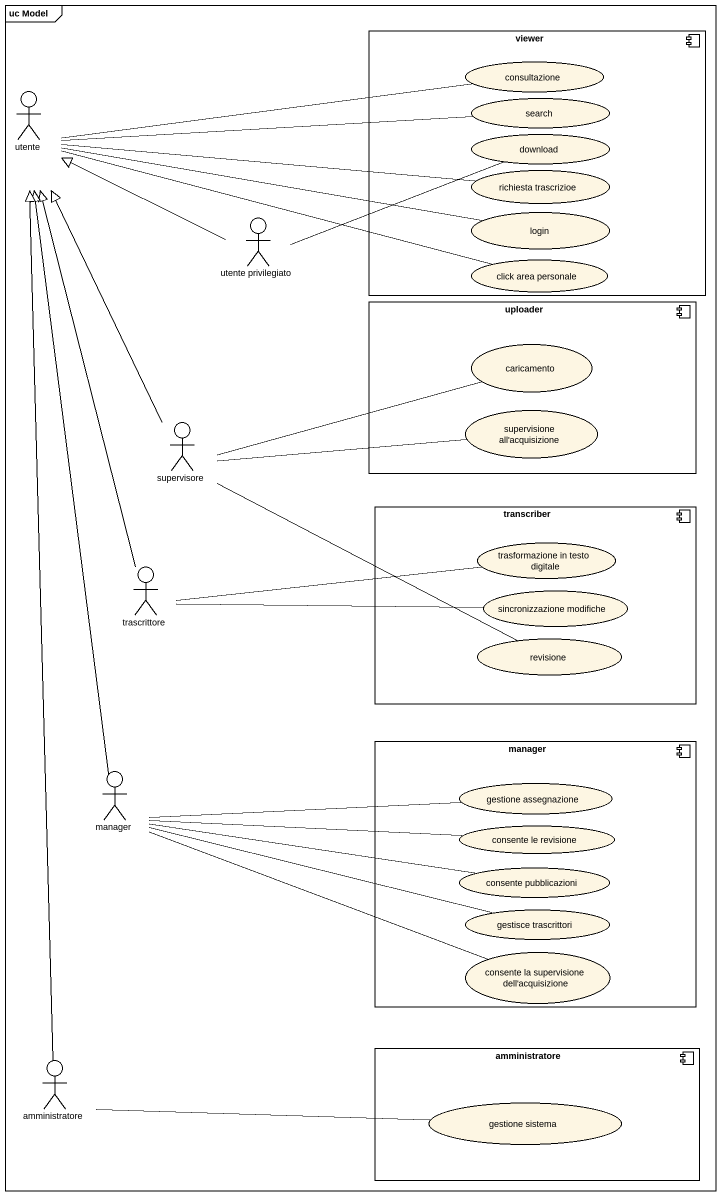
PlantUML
@startuml
mainframe uc Model
component viewer {
  usecase consultazione
  usecase search
  usecase download
  usecase "richiesta trascrizioe" as richiesta_trascrizioe
  usecase login
  usecase "click area personale" as click_area_personale
}
actor utente
actor "utente privilegiato" as utente_privilegiato
component uploader {
  usecase caricamento
  usecase "supervisione all'acquisizione" as supervisione_all
}
actor supervisore
component transcriber {
  usecase "trasformazione in testo digitale" as trasformazione_in_testo
  usecase "sincronizzazione modifiche" as sincronizzazione_modifiche
  usecase revisione
}
actor trascrittore
component manager {
  usecase "gestione assegnazione" as gestione_assegnazione
  usecase "consente le revisione" as consente_le_revisione
  usecase "consente pubblicazioni" as consente_pubblicazioni
  usecase "gestisce trascrittori" as gestisce_trascrittori
  usecase "consente la supervisione dell'acquisizione" as consente_la_supervisione
}
actor "manager" as manager_2
actor amministratore
component "amministratore" as amministratore_2 {
  usecase "gestione sistema" as gestione_sistema
}
utente -right- consultazione
utente -right- search
utente -right- richiesta_trascrizioe
utente -right- login
utente -right- click_area_personale
utente_privilegiato -left-|> utente
utente_privilegiato -right- download
supervisore -up-|> utente
supervisore -right- caricamento
supervisore -right- supervisione_all
supervisore -right- revisione
trascrittore -up-|> utente
trascrittore -right- trasformazione_in_testo
trascrittore -right- sincronizzazione_modifiche
manager_2 -up-|> utente
manager_2 -right- gestione_assegnazione
manager_2 -right- consente_le_revisione
manager_2 -right- consente_pubblicazioni
manager_2 -right- gestisce_trascrittori
manager_2 -right- consente_la_supervisione
amministratore -up-|> utente
amministratore -right- gestione_sistema
@enduml
